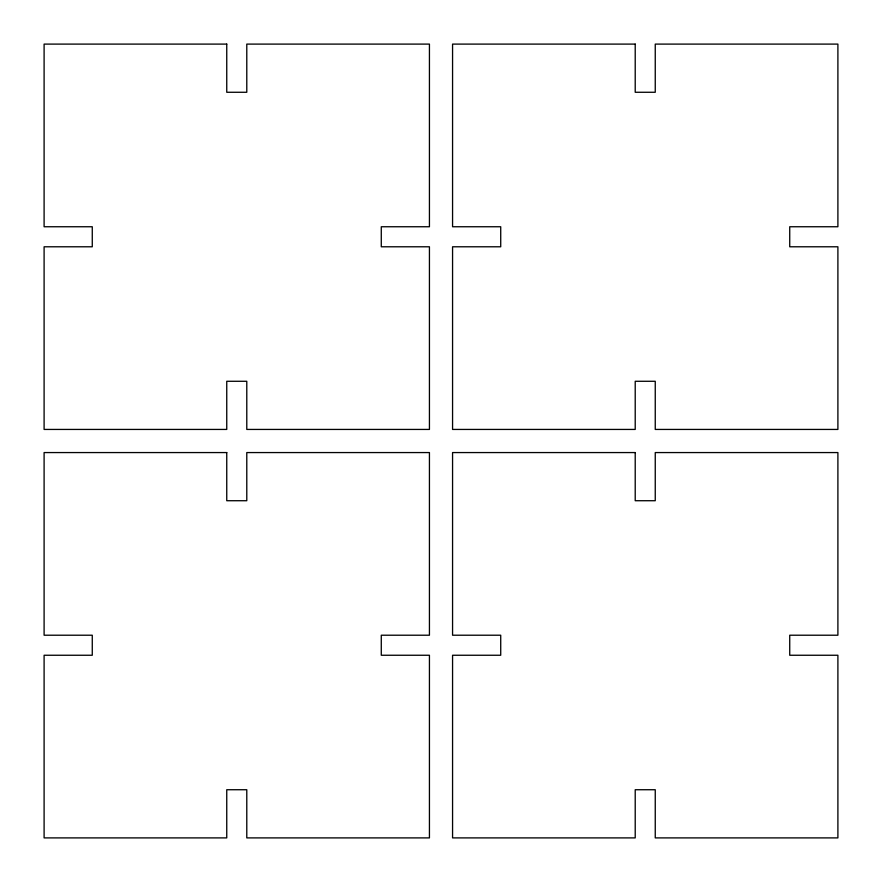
<?xml version="1.0" encoding="UTF-8"?>
<svg xmlns="http://www.w3.org/2000/svg" width="882" height="882" viewBox="0 0 882 882"><rect width="100%" height="100%" fill="white"/><g stroke="black" fill="none" stroke-linecap="round" stroke-linejoin="round"><path stroke-width="1.32" d="M226.751 44.1L44.1 44.1L44.1 226.751L92.268 226.751L92.268 246.784L44.1 246.784L44.1 429.435L226.751 429.435L226.751 381.278L246.784 381.278L246.784 429.435L429.435 429.435L429.435 246.784L381.278 246.784L381.278 226.751L429.435 226.751L429.435 44.1L246.784 44.1L246.784 92.268L226.751 92.268L226.751 44.1M635.216 44.1L452.565 44.1L452.565 226.751L500.722 226.751L500.722 246.784L452.565 246.784L452.565 429.435L635.216 429.435L635.216 381.278L655.249 381.278L655.249 429.435L837.9 429.435L837.9 246.784L789.732 246.784L789.732 226.751L837.9 226.751L837.9 44.1L655.249 44.1L655.249 92.268L635.216 92.268L635.216 44.1M226.751 452.565L44.1 452.565L44.1 635.216L92.268 635.216L92.268 655.249L44.1 655.249L44.1 837.9L226.751 837.9L226.751 789.732L246.784 789.732L246.784 837.9L429.435 837.9L429.435 655.249L381.278 655.249L381.278 635.216L429.435 635.216L429.435 452.565L246.784 452.565L246.784 500.722L226.751 500.722L226.751 452.565M635.216 452.565L452.565 452.565L452.565 635.216L500.722 635.216L500.722 655.249L452.565 655.249L452.565 837.9L635.216 837.9L635.216 789.732L655.249 789.732L655.249 837.9L837.9 837.9L837.9 655.249L789.732 655.249L789.732 635.216L837.9 635.216L837.9 452.565L655.249 452.565L655.249 500.722L635.216 500.722L635.216 452.565"/></g></svg>
